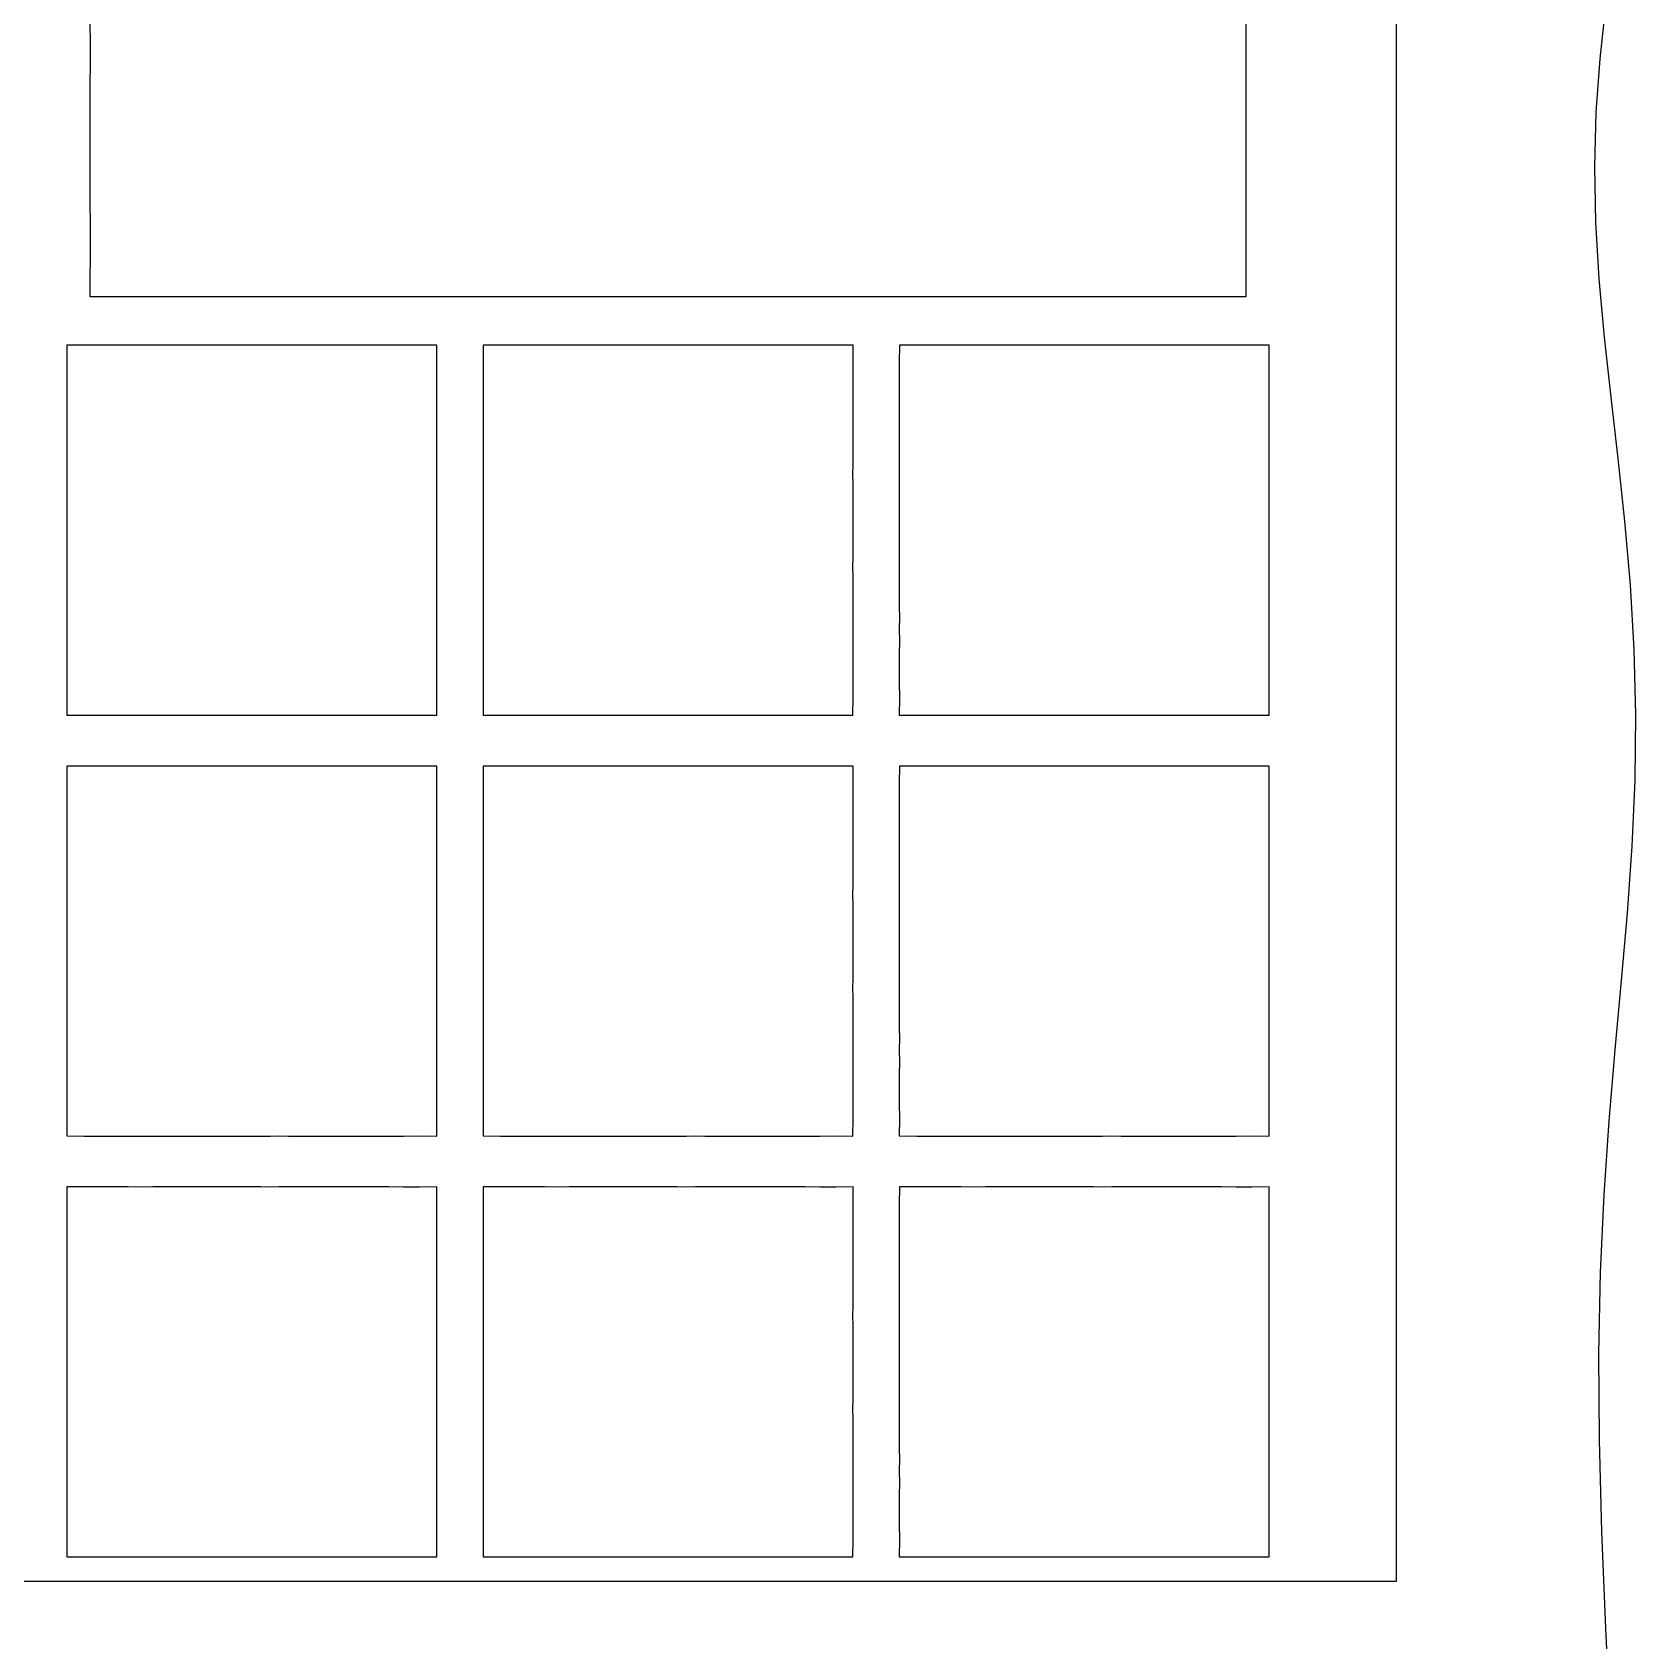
# Model space of a CAD drawing. Header units: metres. Extents: x 28 to 1492, y 12 to 1398.
# Drawn here: x 273 to 411.7, y 481.1 to 620.3 of the extents above; entities that cross this region are included whole.
import ezdxf

# ---------------------------------------------------------------- set-up
doc = ezdxf.new("R2010")
doc.units = ezdxf.units.M

msp = doc.modelspace()

# ---------------------------------------------------------------- linework, layer by layer
for points in [[(409.53, 473.35), (409.1, 482.22), (408.76, 490.6), (408.55, 498.52), (408.51, 505.98), (408.65, 513.04), (408.95, 519.73), (409.39, 526.12), (409.92, 532.27), (410.47, 538.24), (410.98, 544.09), (411.39, 549.86), (411.64, 555.57), (411.7, 561.24), (411.57, 566.88), (411.24, 572.46), (410.75, 577.97), (410.17, 583.39), (409.56, 588.7), (408.98, 593.88), (408.52, 598.93), (408.23, 603.85), (408.14, 608.64), (408.27, 613.34), (408.61, 617.97), (409.11, 622.54)], [(271.87, 486.31), (276.49, 486.31), (281.18, 486.31), (285.96, 486.31), (290.83, 486.3), (295.79, 486.31), (300.87, 486.31), (306.07, 486.31), (311.4, 486.31), (316.87, 486.31), (322.49, 486.31), (328.28, 486.31), (334.25, 486.31), (340.43, 486.31), (346.82, 486.3), (353.44, 486.31), (360.33, 486.3), (367.5, 486.3), (374.98, 486.31), (382.8, 486.31), (390.99, 486.3), (391, 494.15), (391, 501.64), (391, 508.8), (391, 515.66), (391, 522.25), (391, 528.6), (390.99, 534.71), (391, 540.62), (391, 546.34), (391, 551.89), (391, 557.27), (391, 562.51), (391, 567.61), (391, 572.58), (391, 577.44), (391, 582.2), (391, 586.86), (391, 591.43), (391, 595.93), (391, 600.35), (391, 604.7), (391, 609), (391, 613.24), (390.99, 617.44), (390.99, 621.6)], [(278, 621.89), (278.01, 618.48), (278, 614.86), (278, 610.99), (278, 606.84), (278.01, 602.33), (278, 597.41), (282.69, 597.4), (286.97, 597.4), (290.92, 597.4), (294.6, 597.41), (298.04, 597.4), (301.28, 597.41), (304.36, 597.4), (307.29, 597.4), (310.11, 597.41), (312.84, 597.4), (315.48, 597.41), (318.06, 597.41), (320.59, 597.4), (323.08, 597.41), (325.55, 597.4), (328, 597.4), (330.45, 597.41), (332.92, 597.41), (335.41, 597.41), (337.94, 597.41), (340.52, 597.41), (343.16, 597.41), (345.89, 597.41), (348.71, 597.4), (351.64, 597.41), (354.72, 597.41), (357.96, 597.41), (361.4, 597.41), (365.08, 597.4), (369.03, 597.4), (373.31, 597.41), (377.99, 597.4), (378, 602.33), (378, 606.84), (378, 610.99), (378, 614.86), (378, 618.48), (378, 621.89)], [(308, 577.2), (308, 577.98), (308, 578.77), (308, 579.57), (308, 580.38), (308, 581.2), (307.99, 582.05), (308, 582.92), (308, 583.82), (308, 584.76), (308, 585.75), (308, 586.79), (308, 587.89), (308, 589.06), (308, 590.33), (308, 591.7), (308, 593.2), (306.5, 593.19), (305.13, 593.19), (303.86, 593.2), (302.69, 593.2), (301.59, 593.2), (300.55, 593.2), (299.56, 593.2), (298.62, 593.2), (297.72, 593.2), (296.85, 593.2), (296, 593.2), (295.18, 593.2), (294.37, 593.2), (293.57, 593.19), (292.78, 593.2), (292, 593.2), (291.22, 593.2), (290.43, 593.2), (289.63, 593.2), (288.82, 593.2), (288, 593.2), (287.15, 593.2), (286.28, 593.2), (285.38, 593.2), (284.44, 593.2), (283.45, 593.2), (282.41, 593.19), (281.31, 593.2), (280.14, 593.2), (278.87, 593.2), (277.5, 593.2), (276.01, 593.2), (276, 591.7), (276, 590.33), (276, 589.06), (276, 587.89), (276, 586.79), (276, 585.75), (276, 584.76), (276, 583.82), (276, 582.92), (276, 582.05), (276, 581.2), (276, 580.38), (276, 579.57), (276, 578.77), (276, 577.98), (276, 577.2), (276, 576.42), (276, 575.63), (276, 574.83), (276, 574.02), (276, 573.2), (276, 572.35), (276, 571.48), (276, 570.58), (276.01, 569.64), (276, 568.65), (276.01, 567.61), (276, 566.51), (276, 565.34), (276, 564.07), (276.01, 562.7), (276, 561.21), (277.5, 561.2), (278.87, 561.2), (280.14, 561.2), (281.31, 561.2), (282.41, 561.2), (283.45, 561.2), (284.44, 561.2), (285.38, 561.2), (286.28, 561.2), (287.15, 561.2), (288, 561.2), (288.82, 561.2), (289.63, 561.2), (290.43, 561.2), (291.22, 561.2), (292, 561.2), (292.78, 561.2), (293.57, 561.2), (294.37, 561.21), (295.18, 561.2), (296, 561.2), (296.85, 561.2), (297.72, 561.2), (298.62, 561.2), (299.56, 561.2), (300.55, 561.2), (301.59, 561.2), (302.69, 561.2), (303.86, 561.2), (305.13, 561.2), (306.5, 561.21), (307.99, 561.2), (308, 562.7), (308, 564.07), (308, 565.34), (308, 566.51), (308, 567.61), (308, 568.65), (308, 569.64), (308, 570.58), (308, 571.48), (308, 572.35), (308, 573.2), (307.99, 574.02), (308, 574.83), (308, 575.63), (308, 576.42), (308, 577.2)], [(344, 577.2), (344, 577.98), (344, 578.77), (344, 579.57), (344, 580.38), (344, 581.2), (343.99, 582.05), (344, 582.92), (344, 583.82), (344, 584.76), (344, 585.75), (344, 586.79), (344, 587.89), (344, 589.06), (344, 590.33), (344, 591.7), (344, 593.2), (342.5, 593.19), (341.13, 593.19), (339.86, 593.2), (338.69, 593.2), (337.59, 593.2), (336.55, 593.2), (335.56, 593.2), (334.62, 593.2), (333.72, 593.2), (332.85, 593.2), (332, 593.2), (331.18, 593.2), (330.37, 593.2), (329.57, 593.19), (328.78, 593.2), (328, 593.2), (327.22, 593.2), (326.43, 593.2), (325.63, 593.2), (324.82, 593.2), (324, 593.2), (323.15, 593.2), (322.28, 593.2), (321.38, 593.2), (320.44, 593.2), (319.45, 593.2), (318.41, 593.19), (317.31, 593.2), (316.14, 593.2), (314.87, 593.2), (313.5, 593.2), (312.01, 593.2), (312, 591.7), (312, 590.33), (312, 589.06), (312, 587.89), (312, 586.79), (312, 585.75), (312, 584.76), (312, 583.82), (312, 582.92), (312, 582.05), (312, 581.2), (312, 580.38), (312, 579.57), (312, 578.77), (312, 577.98), (312, 577.2), (312, 576.42), (312, 575.63), (312, 574.83), (312, 574.02), (312, 573.2), (312, 572.35), (312, 571.48), (312, 570.58), (312.01, 569.64), (312, 568.65), (312.01, 567.61), (312, 566.51), (312, 565.34), (312, 564.07), (312.01, 562.7), (312, 561.21), (313.5, 561.2), (314.87, 561.2), (316.14, 561.2), (317.31, 561.2), (318.41, 561.2), (319.45, 561.2), (320.44, 561.2), (321.38, 561.2), (322.28, 561.2), (323.15, 561.2), (324, 561.2), (324.82, 561.2), (325.63, 561.2), (326.43, 561.2), (327.22, 561.2), (328, 561.2), (328.78, 561.2), (329.57, 561.2), (330.37, 561.21), (331.18, 561.2), (332, 561.2), (332.85, 561.2), (333.72, 561.2), (334.62, 561.2), (335.56, 561.2), (336.55, 561.2), (337.59, 561.2), (338.69, 561.2), (339.86, 561.2), (341.13, 561.2), (342.5, 561.21), (343.99, 561.2), (344, 562.7), (344, 564.07), (344, 565.34), (344, 566.51), (344, 567.61), (344, 568.65), (344, 569.64), (344, 570.58), (344, 571.48), (344, 572.35), (344, 573.2), (343.99, 574.02), (344, 574.83), (344, 575.63), (344, 576.42), (344, 577.2)], [(380, 577.2), (380, 577.98), (380, 578.77), (380, 579.57), (380, 580.38), (380, 581.2), (379.99, 582.05), (380, 582.92), (380, 583.82), (380, 584.76), (380, 585.75), (380, 586.79), (380, 587.89), (380, 589.06), (380, 590.33), (380, 591.7), (380, 593.2), (378.5, 593.19), (377.13, 593.19), (375.86, 593.2), (374.69, 593.2), (373.59, 593.2), (372.55, 593.2), (371.56, 593.2), (370.62, 593.2), (369.72, 593.2), (368.85, 593.2), (368, 593.2), (367.18, 593.2), (366.37, 593.2), (365.57, 593.19), (364.78, 593.2), (364, 593.2), (363.22, 593.2), (362.43, 593.2), (361.63, 593.2), (360.82, 593.2), (360, 593.2), (359.15, 593.2), (358.28, 593.2), (357.38, 593.2), (356.44, 593.2), (355.45, 593.2), (354.41, 593.19), (353.31, 593.2), (352.14, 593.2), (350.87, 593.2), (349.5, 593.2), (348.01, 593.2), (348, 591.7), (348, 590.33), (348, 589.06), (348, 587.89), (348, 586.79), (348, 585.75), (348, 584.76), (348, 583.82), (348, 582.92), (348, 582.05), (348, 581.2), (348, 580.38), (348, 579.57), (348, 578.77), (348, 577.98), (348, 577.2), (348, 576.42), (348, 575.63), (348, 574.83), (348, 574.02), (348, 573.2), (348, 572.35), (348, 571.48), (348, 570.58), (348.01, 569.64), (348, 568.65), (348.01, 567.61), (348, 566.51), (348, 565.34), (348, 564.07), (348.01, 562.7), (348, 561.21), (349.5, 561.2), (350.87, 561.2), (352.14, 561.2), (353.31, 561.2), (354.41, 561.2), (355.45, 561.2), (356.44, 561.2), (357.38, 561.2), (358.28, 561.2), (359.15, 561.2), (360, 561.2), (360.82, 561.2), (361.63, 561.2), (362.43, 561.2), (363.22, 561.2), (364, 561.2), (364.78, 561.2), (365.57, 561.2), (366.37, 561.21), (367.18, 561.2), (368, 561.2), (368.85, 561.2), (369.72, 561.2), (370.62, 561.2), (371.56, 561.2), (372.55, 561.2), (373.59, 561.2), (374.69, 561.2), (375.86, 561.2), (377.13, 561.2), (378.5, 561.21), (379.99, 561.2), (380, 562.7), (380, 564.07), (380, 565.34), (380, 566.51), (380, 567.61), (380, 568.65), (380, 569.64), (380, 570.58), (380, 571.48), (380, 572.35), (380, 573.2), (379.99, 574.02), (380, 574.83), (380, 575.63), (380, 576.42), (380, 577.2)], [(308, 540.8), (308, 541.58), (308, 542.37), (308, 543.17), (308, 543.98), (308, 544.8), (307.99, 545.65), (308, 546.52), (308, 547.42), (308, 548.36), (308, 549.35), (308, 550.39), (308, 551.49), (308, 552.66), (308, 553.93), (308, 555.3), (308, 556.8), (306.5, 556.79), (305.13, 556.79), (303.86, 556.8), (302.69, 556.8), (301.59, 556.8), (300.55, 556.8), (299.56, 556.8), (298.62, 556.8), (297.72, 556.8), (296.85, 556.8), (296, 556.8), (295.18, 556.8), (294.37, 556.8), (293.57, 556.79), (292.78, 556.8), (292, 556.8), (291.22, 556.8), (290.43, 556.8), (289.63, 556.8), (288.82, 556.8), (288, 556.8), (287.15, 556.8), (286.28, 556.8), (285.38, 556.8), (284.44, 556.8), (283.45, 556.8), (282.41, 556.79), (281.31, 556.8), (280.14, 556.8), (278.87, 556.8), (277.5, 556.8), (276.01, 556.8), (276, 555.3), (276, 553.93), (276, 552.66), (276, 551.49), (276, 550.39), (276, 549.35), (276, 548.36), (276, 547.42), (276, 546.52), (276, 545.65), (276, 544.8), (276, 543.98), (276, 543.17), (276, 542.37), (276, 541.58), (276, 540.8), (276, 540.02), (276, 539.23), (276, 538.43), (276, 537.62), (276, 536.8), (276, 535.95), (276, 535.08), (276, 534.18), (276.01, 533.24), (276, 532.25), (276.01, 531.21), (276, 530.11), (276, 528.94), (276, 527.67), (276.01, 526.3), (276, 524.81), (277.5, 524.8), (278.87, 524.8), (280.14, 524.8), (281.31, 524.8), (282.41, 524.8), (283.45, 524.8), (284.44, 524.8), (285.38, 524.8), (286.28, 524.8), (287.15, 524.8), (288, 524.8), (288.82, 524.8), (289.63, 524.8), (290.43, 524.8), (291.22, 524.8), (292, 524.8), (292.78, 524.8), (293.57, 524.8), (294.37, 524.81), (295.18, 524.8), (296, 524.8), (296.85, 524.8), (297.72, 524.8), (298.62, 524.8), (299.56, 524.8), (300.55, 524.8), (301.59, 524.8), (302.69, 524.8), (303.86, 524.8), (305.13, 524.8), (306.5, 524.81), (307.99, 524.8), (308, 526.3), (308, 527.67), (308, 528.94), (308, 530.11), (308, 531.21), (308, 532.25), (308, 533.24), (308, 534.18), (308, 535.08), (308, 535.95), (308, 536.8), (307.99, 537.62), (308, 538.43), (308, 539.23), (308, 540.02), (308, 540.8)], [(344, 540.8), (344, 541.58), (344, 542.37), (344, 543.17), (344, 543.98), (344, 544.8), (343.99, 545.65), (344, 546.52), (344, 547.42), (344, 548.36), (344, 549.35), (344, 550.39), (344, 551.49), (344, 552.66), (344, 553.93), (344, 555.3), (344, 556.8), (342.5, 556.79), (341.13, 556.79), (339.86, 556.8), (338.69, 556.8), (337.59, 556.8), (336.55, 556.8), (335.56, 556.8), (334.62, 556.8), (333.72, 556.8), (332.85, 556.8), (332, 556.8), (331.18, 556.8), (330.37, 556.8), (329.57, 556.79), (328.78, 556.8), (328, 556.8), (327.22, 556.8), (326.43, 556.8), (325.63, 556.8), (324.82, 556.8), (324, 556.8), (323.15, 556.8), (322.28, 556.8), (321.38, 556.8), (320.44, 556.8), (319.45, 556.8), (318.41, 556.79), (317.31, 556.8), (316.14, 556.8), (314.87, 556.8), (313.5, 556.8), (312.01, 556.8), (312, 555.3), (312, 553.93), (312, 552.66), (312, 551.49), (312, 550.39), (312, 549.35), (312, 548.36), (312, 547.42), (312, 546.52), (312, 545.65), (312, 544.8), (312, 543.98), (312, 543.17), (312, 542.37), (312, 541.58), (312, 540.8), (312, 540.02), (312, 539.23), (312, 538.43), (312, 537.62), (312, 536.8), (312, 535.95), (312, 535.08), (312, 534.18), (312.01, 533.24), (312, 532.25), (312.01, 531.21), (312, 530.11), (312, 528.94), (312, 527.67), (312.01, 526.3), (312, 524.81), (313.5, 524.8), (314.87, 524.8), (316.14, 524.8), (317.31, 524.8), (318.41, 524.8), (319.45, 524.8), (320.44, 524.8), (321.38, 524.8), (322.28, 524.8), (323.15, 524.8), (324, 524.8), (324.82, 524.8), (325.63, 524.8), (326.43, 524.8), (327.22, 524.8), (328, 524.8), (328.78, 524.8), (329.57, 524.8), (330.37, 524.81), (331.18, 524.8), (332, 524.8), (332.85, 524.8), (333.72, 524.8), (334.62, 524.8), (335.56, 524.8), (336.55, 524.8), (337.59, 524.8), (338.69, 524.8), (339.86, 524.8), (341.13, 524.8), (342.5, 524.81), (343.99, 524.8), (344, 526.3), (344, 527.67), (344, 528.94), (344, 530.11), (344, 531.21), (344, 532.25), (344, 533.24), (344, 534.18), (344, 535.08), (344, 535.95), (344, 536.8), (343.99, 537.62), (344, 538.43), (344, 539.23), (344, 540.02), (344, 540.8)], [(380, 540.8), (380, 541.58), (380, 542.37), (380, 543.17), (380, 543.98), (380, 544.8), (379.99, 545.65), (380, 546.52), (380, 547.42), (380, 548.36), (380, 549.35), (380, 550.39), (380, 551.49), (380, 552.66), (380, 553.93), (380, 555.3), (380, 556.8), (378.5, 556.79), (377.13, 556.79), (375.86, 556.8), (374.69, 556.8), (373.59, 556.8), (372.55, 556.8), (371.56, 556.8), (370.62, 556.8), (369.72, 556.8), (368.85, 556.8), (368, 556.8), (367.18, 556.8), (366.37, 556.8), (365.57, 556.79), (364.78, 556.8), (364, 556.8), (363.22, 556.8), (362.43, 556.8), (361.63, 556.8), (360.82, 556.8), (360, 556.8), (359.15, 556.8), (358.28, 556.8), (357.38, 556.8), (356.44, 556.8), (355.45, 556.8), (354.41, 556.79), (353.31, 556.8), (352.14, 556.8), (350.87, 556.8), (349.5, 556.8), (348.01, 556.8), (348, 555.3), (348, 553.93), (348, 552.66), (348, 551.49), (348, 550.39), (348, 549.35), (348, 548.36), (348, 547.42), (348, 546.52), (348, 545.65), (348, 544.8), (348, 543.98), (348, 543.17), (348, 542.37), (348, 541.58), (348, 540.8), (348, 540.02), (348, 539.23), (348, 538.43), (348, 537.62), (348, 536.8), (348, 535.95), (348, 535.08), (348, 534.18), (348.01, 533.24), (348, 532.25), (348.01, 531.21), (348, 530.11), (348, 528.94), (348, 527.67), (348.01, 526.3), (348, 524.81), (349.5, 524.8), (350.87, 524.8), (352.14, 524.8), (353.31, 524.8), (354.41, 524.8), (355.45, 524.8), (356.44, 524.8), (357.38, 524.8), (358.28, 524.8), (359.15, 524.8), (360, 524.8), (360.82, 524.8), (361.63, 524.8), (362.43, 524.8), (363.22, 524.8), (364, 524.8), (364.78, 524.8), (365.57, 524.8), (366.37, 524.81), (367.18, 524.8), (368, 524.8), (368.85, 524.8), (369.72, 524.8), (370.62, 524.8), (371.56, 524.8), (372.55, 524.8), (373.59, 524.8), (374.69, 524.8), (375.86, 524.8), (377.13, 524.8), (378.5, 524.81), (379.99, 524.8), (380, 526.3), (380, 527.67), (380, 528.94), (380, 530.11), (380, 531.21), (380, 532.25), (380, 533.24), (380, 534.18), (380, 535.08), (380, 535.95), (380, 536.8), (379.99, 537.62), (380, 538.43), (380, 539.23), (380, 540.02), (380, 540.8)], [(308, 504.4), (308, 505.18), (308, 505.97), (308, 506.77), (308, 507.58), (308, 508.4), (307.99, 509.25), (308, 510.12), (308, 511.02), (308, 511.96), (308, 512.95), (308, 513.99), (308, 515.09), (308, 516.26), (308, 517.53), (308, 518.9), (308, 520.4), (306.5, 520.39), (305.13, 520.39), (303.86, 520.4), (302.69, 520.4), (301.59, 520.4), (300.55, 520.4), (299.56, 520.4), (298.62, 520.4), (297.72, 520.4), (296.85, 520.4), (296, 520.4), (295.18, 520.4), (294.37, 520.4), (293.57, 520.39), (292.78, 520.4), (292, 520.4), (291.22, 520.4), (290.43, 520.4), (289.63, 520.4), (288.82, 520.4), (288, 520.4), (287.15, 520.4), (286.28, 520.4), (285.38, 520.4), (284.44, 520.4), (283.45, 520.4), (282.41, 520.39), (281.31, 520.4), (280.14, 520.4), (278.87, 520.4), (277.5, 520.4), (276.01, 520.4), (276, 518.9), (276, 517.53), (276, 516.26), (276, 515.09), (276, 513.99), (276, 512.95), (276, 511.96), (276, 511.02), (276, 510.12), (276, 509.25), (276, 508.4), (276, 507.58), (276, 506.77), (276, 505.97), (276, 505.18), (276, 504.4), (276, 503.62), (276, 502.83), (276, 502.03), (276, 501.22), (276, 500.4), (276, 499.55), (276, 498.68), (276, 497.78), (276.01, 496.84), (276, 495.85), (276.01, 494.81), (276, 493.71), (276, 492.54), (276, 491.27), (276.01, 489.9), (276, 488.41), (277.5, 488.4), (278.87, 488.4), (280.14, 488.4), (281.31, 488.4), (282.41, 488.4), (283.45, 488.4), (284.44, 488.4), (285.38, 488.4), (286.28, 488.4), (287.15, 488.4), (288, 488.4), (288.82, 488.4), (289.63, 488.4), (290.43, 488.4), (291.22, 488.4), (292, 488.4), (292.78, 488.4), (293.57, 488.4), (294.37, 488.41), (295.18, 488.4), (296, 488.4), (296.85, 488.4), (297.72, 488.4), (298.62, 488.4), (299.56, 488.4), (300.55, 488.4), (301.59, 488.4), (302.69, 488.4), (303.86, 488.4), (305.13, 488.4), (306.5, 488.41), (307.99, 488.4), (308, 489.9), (308, 491.27), (308, 492.54), (308, 493.71), (308, 494.81), (308, 495.85), (308, 496.84), (308, 497.78), (308, 498.68), (308, 499.55), (308, 500.4), (307.99, 501.22), (308, 502.03), (308, 502.83), (308, 503.62), (308, 504.4)], [(344, 504.4), (344, 505.18), (344, 505.97), (344, 506.77), (344, 507.58), (344, 508.4), (343.99, 509.25), (344, 510.12), (344, 511.02), (344, 511.96), (344, 512.95), (344, 513.99), (344, 515.09), (344, 516.26), (344, 517.53), (344, 518.9), (344, 520.4), (342.5, 520.39), (341.13, 520.39), (339.86, 520.4), (338.69, 520.4), (337.59, 520.4), (336.55, 520.4), (335.56, 520.4), (334.62, 520.4), (333.72, 520.4), (332.85, 520.4), (332, 520.4), (331.18, 520.4), (330.37, 520.4), (329.57, 520.39), (328.78, 520.4), (328, 520.4), (327.22, 520.4), (326.43, 520.4), (325.63, 520.4), (324.82, 520.4), (324, 520.4), (323.15, 520.4), (322.28, 520.4), (321.38, 520.4), (320.44, 520.4), (319.45, 520.4), (318.41, 520.39), (317.31, 520.4), (316.14, 520.4), (314.87, 520.4), (313.5, 520.4), (312.01, 520.4), (312, 518.9), (312, 517.53), (312, 516.26), (312, 515.09), (312, 513.99), (312, 512.95), (312, 511.96), (312, 511.02), (312, 510.12), (312, 509.25), (312, 508.4), (312, 507.58), (312, 506.77), (312, 505.97), (312, 505.18), (312, 504.4), (312, 503.62), (312, 502.83), (312, 502.03), (312, 501.22), (312, 500.4), (312, 499.55), (312, 498.68), (312, 497.78), (312.01, 496.84), (312, 495.85), (312.01, 494.81), (312, 493.71), (312, 492.54), (312, 491.27), (312.01, 489.9), (312, 488.41), (313.5, 488.4), (314.87, 488.4), (316.14, 488.4), (317.31, 488.4), (318.41, 488.4), (319.45, 488.4), (320.44, 488.4), (321.38, 488.4), (322.28, 488.4), (323.15, 488.4), (324, 488.4), (324.82, 488.4), (325.63, 488.4), (326.43, 488.4), (327.22, 488.4), (328, 488.4), (328.78, 488.4), (329.57, 488.4), (330.37, 488.41), (331.18, 488.4), (332, 488.4), (332.85, 488.4), (333.72, 488.4), (334.62, 488.4), (335.56, 488.4), (336.55, 488.4), (337.59, 488.4), (338.69, 488.4), (339.86, 488.4), (341.13, 488.4), (342.5, 488.41), (343.99, 488.4), (344, 489.9), (344, 491.27), (344, 492.54), (344, 493.71), (344, 494.81), (344, 495.85), (344, 496.84), (344, 497.78), (344, 498.68), (344, 499.55), (344, 500.4), (343.99, 501.22), (344, 502.03), (344, 502.83), (344, 503.62), (344, 504.4)], [(380, 504.4), (380, 505.18), (380, 505.97), (380, 506.77), (380, 507.58), (380, 508.4), (379.99, 509.25), (380, 510.12), (380, 511.02), (380, 511.96), (380, 512.95), (380, 513.99), (380, 515.09), (380, 516.26), (380, 517.53), (380, 518.9), (380, 520.4), (378.5, 520.39), (377.13, 520.39), (375.86, 520.4), (374.69, 520.4), (373.59, 520.4), (372.55, 520.4), (371.56, 520.4), (370.62, 520.4), (369.72, 520.4), (368.85, 520.4), (368, 520.4), (367.18, 520.4), (366.37, 520.4), (365.57, 520.39), (364.78, 520.4), (364, 520.4), (363.22, 520.4), (362.43, 520.4), (361.63, 520.4), (360.82, 520.4), (360, 520.4), (359.15, 520.4), (358.28, 520.4), (357.38, 520.4), (356.44, 520.4), (355.45, 520.4), (354.41, 520.39), (353.31, 520.4), (352.14, 520.4), (350.87, 520.4), (349.5, 520.4), (348.01, 520.4), (348, 518.9), (348, 517.53), (348, 516.26), (348, 515.09), (348, 513.99), (348, 512.95), (348, 511.96), (348, 511.02), (348, 510.12), (348, 509.25), (348, 508.4), (348, 507.58), (348, 506.77), (348, 505.97), (348, 505.18), (348, 504.4), (348, 503.62), (348, 502.83), (348, 502.03), (348, 501.22), (348, 500.4), (348, 499.55), (348, 498.68), (348, 497.78), (348.01, 496.84), (348, 495.85), (348.01, 494.81), (348, 493.71), (348, 492.54), (348, 491.27), (348.01, 489.9), (348, 488.41), (349.5, 488.4), (350.87, 488.4), (352.14, 488.4), (353.31, 488.4), (354.41, 488.4), (355.45, 488.4), (356.44, 488.4), (357.38, 488.4), (358.28, 488.4), (359.15, 488.4), (360, 488.4), (360.82, 488.4), (361.63, 488.4), (362.43, 488.4), (363.22, 488.4), (364, 488.4), (364.78, 488.4), (365.57, 488.4), (366.37, 488.41), (367.18, 488.4), (368, 488.4), (368.85, 488.4), (369.72, 488.4), (370.62, 488.4), (371.56, 488.4), (372.55, 488.4), (373.59, 488.4), (374.69, 488.4), (375.86, 488.4), (377.13, 488.4), (378.5, 488.41), (379.99, 488.4), (380, 489.9), (380, 491.27), (380, 492.54), (380, 493.71), (380, 494.81), (380, 495.85), (380, 496.84), (380, 497.78), (380, 498.68), (380, 499.55), (380, 500.4), (379.99, 501.22), (380, 502.03), (380, 502.83), (380, 503.62), (380, 504.4)]]:
    msp.add_lwpolyline(points)

doc.saveas('drawing.dxf')
